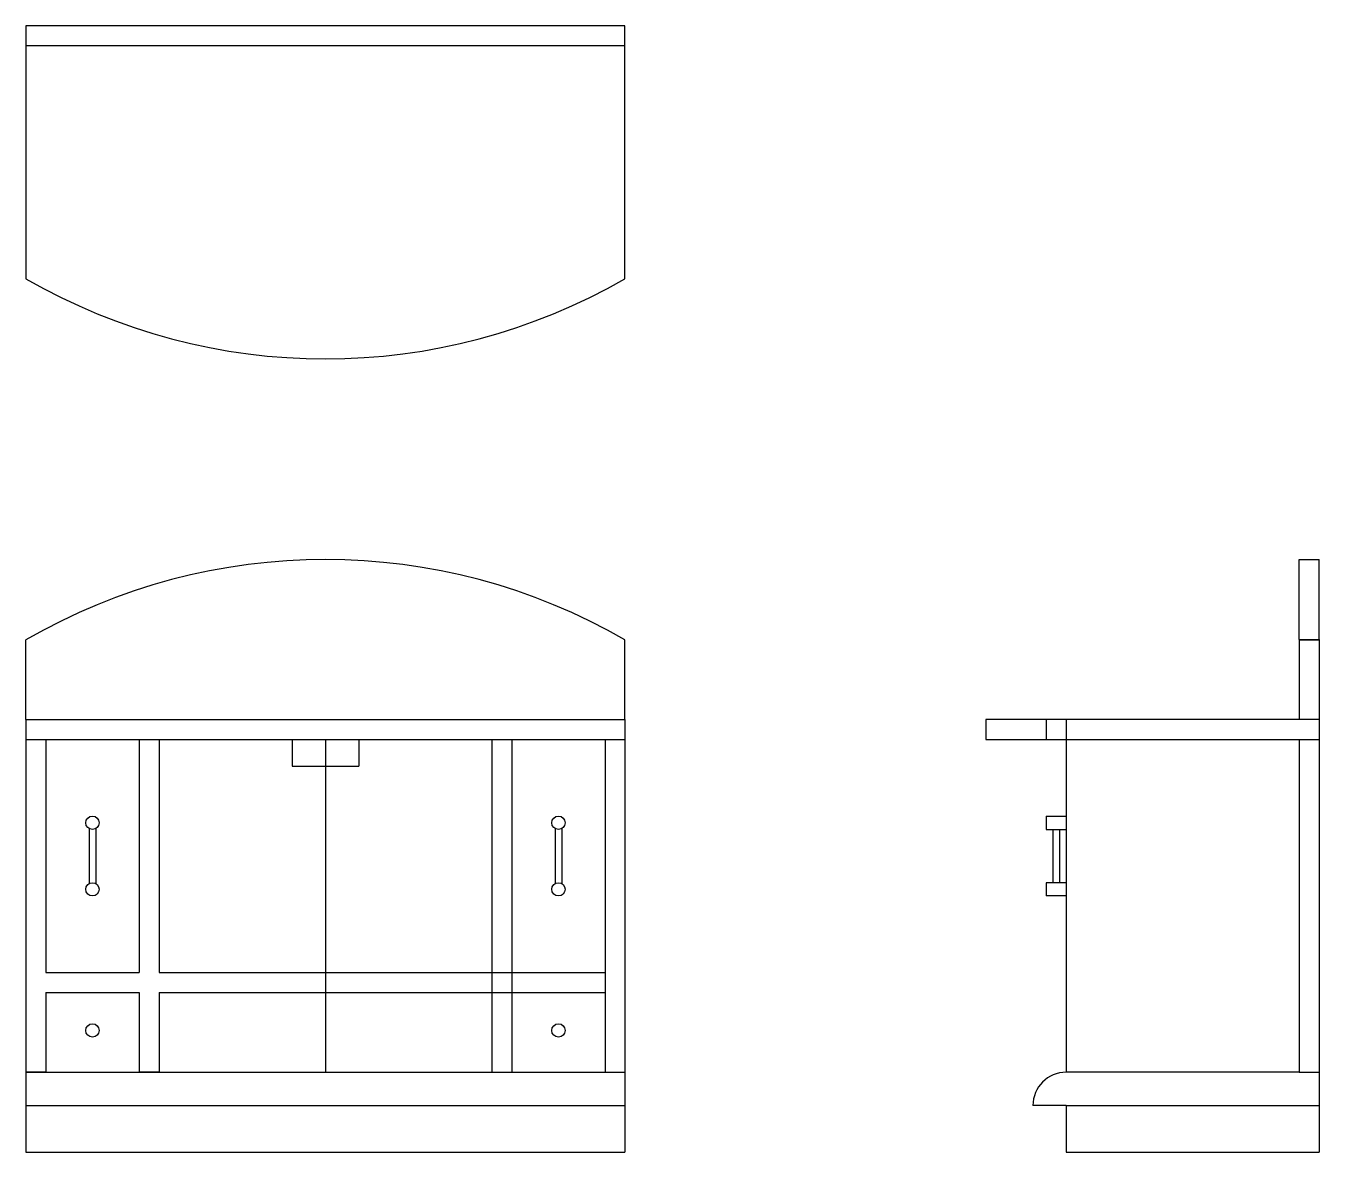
# Model space of a CAD drawing. Header units: millimetres. Extents: x 44 to 238, y 74 to 244.
import ezdxf

# ---------------------------------------------------------------- set-up
doc = ezdxf.new("R2010")
doc.units = ezdxf.units.MM

msp = doc.modelspace()

# ---------------------------------------------------------------- linework, layer by layer
for p, q in [((133.52, 243.63), (43.52, 243.63)), ((43.52, 243.63), (43.52, 205.63)), ((133.52, 205.63), (133.52, 243.63)), ((133.52, 240.63), (43.52, 240.63)), ((234.8, 163.41), (237.8, 163.41)), ((234.8, 151.41), (234.8, 163.41)), ((237.8, 151.35), (237.8, 163.41)), ((43.52, 139.35), (43.52, 151.35)), ((133.52, 139.35), (133.52, 151.35)), ((234.8, 151.41), (234.8, 139.35)), ((234.8, 151.41), (237.8, 151.41)), ((234.8, 151.35), (237.8, 151.35)), ((237.8, 151.41), (237.8, 74.35)), ((43.52, 139.35), (43.52, 74.35)), ((43.52, 139.35), (133.52, 139.35)), ((43.52, 139.35), (133.52, 139.35)), ((133.52, 139.35), (133.52, 74.35)), ((196.8, 139.35), (196.8, 136.35)), ((196.8, 139.35), (196.8, 136.35)), ((199.8, 139.35), (199.8, 122.85)), ((43.52, 136.35), (133.52, 136.35)), ((43.52, 136.35), (133.52, 136.35)), ((46.52, 136.35), (46.52, 101.35)), ((60.52, 136.35), (60.52, 101.35)), ((63.52, 136.35), (63.52, 101.35)), ((83.52, 136.35), (83.52, 132.35)), ((88.52, 136.35), (88.52, 86.35)), ((93.52, 136.35), (93.52, 132.35)), ((113.52, 136.35), (113.52, 86.35)), ((116.52, 136.35), (116.52, 86.35)), ((130.52, 136.35), (130.52, 86.35)), ((187.74, 136.35), (237.8, 136.35)), ((234.8, 136.35), (234.8, 86.35)), ((83.52, 132.35), (93.52, 132.35)), ((196.8, 124.85), (199.8, 124.85)), ((196.8, 124.85), (196.8, 122.85)), ((196.8, 124.85), (196.8, 122.85)), ((53.02, 122.98), (53.02, 114.71)), ((54.02, 122.98), (54.02, 114.71)), ((123.02, 122.98), (123.02, 114.71)), ((124.02, 122.98), (124.02, 114.71)), ((196.8, 122.85), (199.8, 122.85)), ((197.8, 122.85), (197.8, 114.85)), ((198.8, 122.85), (198.8, 114.85)), ((199.8, 122.85), (199.8, 114.85)), ((199.8, 114.85), (196.8, 114.85)), ((196.8, 114.85), (196.8, 112.85)), ((196.8, 114.85), (196.8, 112.85)), ((199.8, 114.85), (199.8, 86.35)), ((199.8, 112.85), (196.8, 112.85)), ((46.52, 101.35), (60.52, 101.35)), ((63.52, 101.35), (130.52, 101.35)), ((46.52, 98.35), (60.52, 98.35)), ((46.52, 98.35), (46.52, 86.35)), ((60.52, 98.35), (60.52, 86.35)), ((63.52, 98.35), (63.52, 86.35)), ((63.52, 98.35), (130.52, 98.35)), ((46.52, 86.35), (43.52, 86.35)), ((43.52, 86.35), (133.52, 86.35)), ((46.52, 86.35), (60.52, 86.35)), ((63.52, 86.35), (60.52, 86.35)), ((63.52, 86.35), (133.52, 86.35)), ((234.8, 86.35), (199.8, 86.35)), ((234.8, 86.35), (237.8, 86.35)), ((43.52, 81.35), (133.52, 81.35)), ((43.52, 81.35), (133.52, 81.35)), ((199.8, 81.35), (194.8, 81.35)), ((199.8, 81.35), (199.8, 74.35)), ((199.8, 81.35), (237.8, 81.35)), ((43.52, 74.35), (133.52, 74.35)), ((43.52, 74.35), (133.52, 74.35)), ((199.8, 74.35), (237.8, 74.35))]:
    msp.add_line(p, q)
msp.add_lwpolyline([(237.8, 139.35), (187.74, 139.35), (187.74, 136.35)])
for centre in [(53.52, 123.85), (123.52, 123.85), (53.52, 113.85), (123.52, 113.85), (53.52, 92.64), (123.52, 92.64)]:
    msp.add_circle(centre, 1)
for centre, radius, start, end in [((88.52, 283.57), 90, 240, 300), ((88.52, 73.41), 90, 60, 120), ((199.8, 81.35), 5, 90, 180)]:
    msp.add_arc(centre, radius, start, end)

doc.saveas('drawing.dxf')
